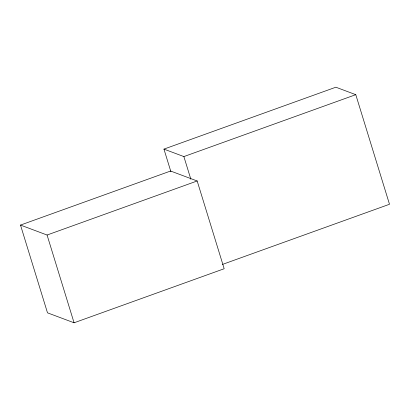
<?xml version="1.0" encoding="UTF-8"?>
<svg xmlns="http://www.w3.org/2000/svg" width="410" height="410" viewBox="0 0 410 410"><rect width="100%" height="100%" fill="white"/><g stroke="black" fill="none" stroke-linecap="round" stroke-linejoin="round"><path stroke-width="0.61" d="M170.914 171.764L163.949 149.112L335.857 87.212L355.783 94.674L389.5 204.267L222.399 264.44M163.949 149.112L183.875 156.579L355.783 94.674M20.5 225.075L170.601 171.026L197.174 180.979L224.173 268.74L74.072 322.788L47.498 312.835L20.5 225.075L47.073 235.027L197.174 180.979M183.875 156.579L190.845 179.232M47.073 235.027L74.072 322.788"/></g></svg>
